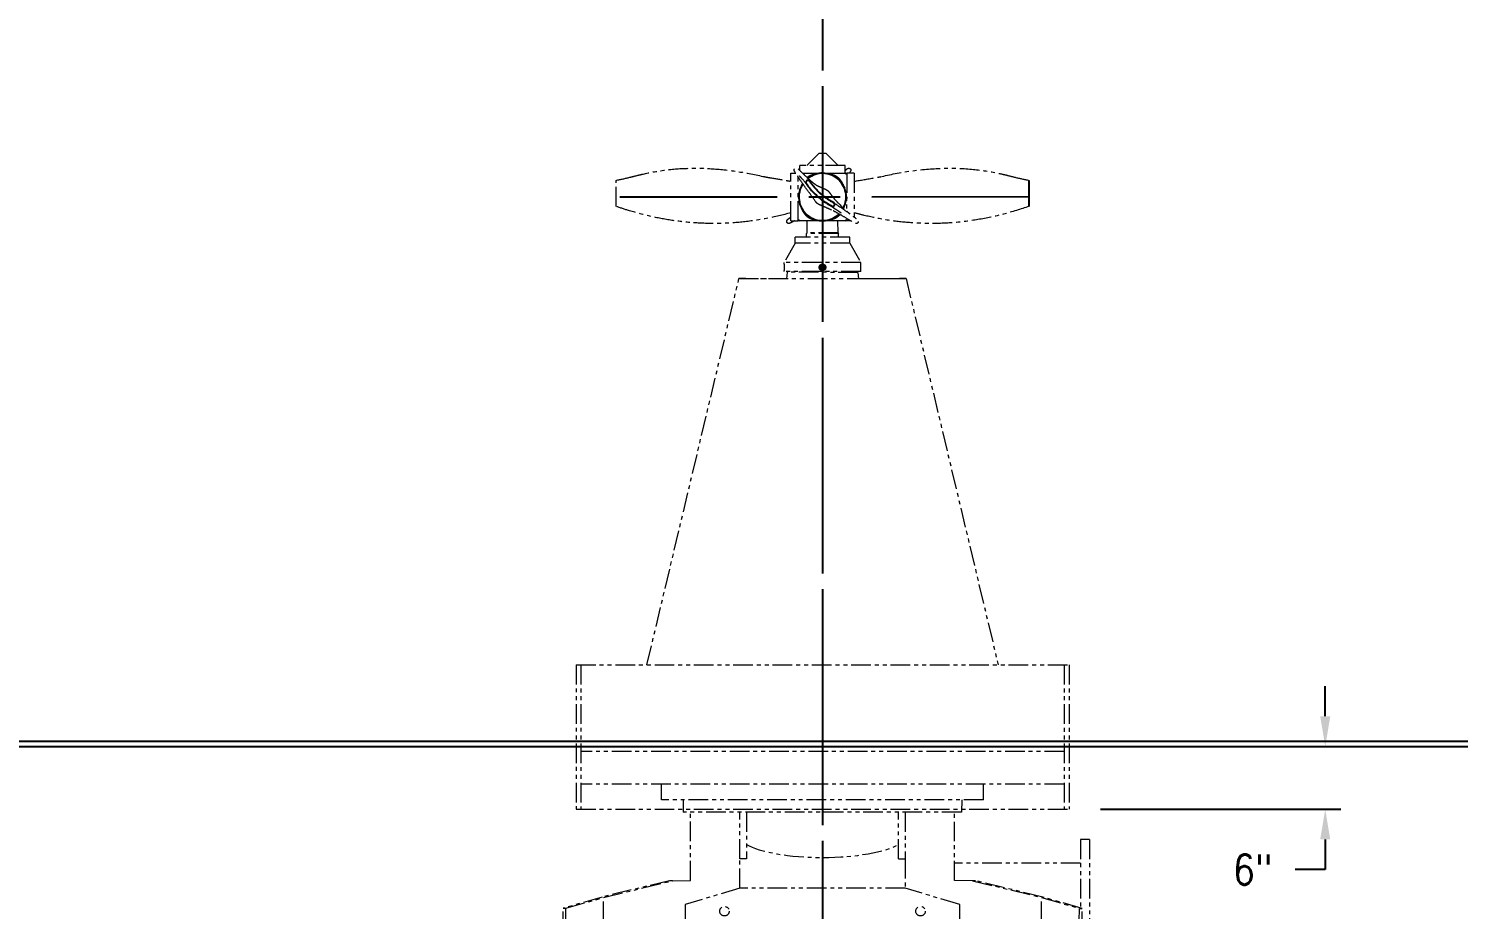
# Model space of a CAD drawing. Extents: x -36 to 1834, y 36 to 900.
# Drawn here: x 374.3 to 646.9, y 600.3 to 768.3 of the extents above; entities that cross this region are included whole.
import ezdxf

# ---------------------------------------------------------------- set-up
doc = ezdxf.new("R2010")
doc.units = 0
doc.header["$LTSCALE"] = 12
doc.header["$MEASUREMENT"] = 0
doc.header["$PDMODE"] = 33
doc.header["$PDSIZE"] = -0.5
doc.linetypes.add('CENTER', pattern=[2, 1.25, -0.25, 0.25, -0.25])
doc.linetypes.add('PHANTOM2', pattern=[1.25, 0.625, -0.125, 0.125, -0.125, 0.125, -0.125])
doc.layers.get('Defpoints').update_dxf_attribs({"linetype": 'CONTINUOUS'})
for name, color, linetype, lineweight in [('AM_11', 92, 'PHANTOM2', 25), ('AM_7', 142, 'CENTER', 25), ('Equipment-AM_0', 7, 'CONTINUOUS', 50), ('Equipment-AM_11', 92, 'PHANTOM2', 25)]:
    doc.layers.add(name, color=color, linetype=linetype, lineweight=lineweight)
for name, color, linetype in [('CENTER', 6, 'CENTER'), ('DIM', 1, 'CONTINUOUS'), ('SHELL', 40, 'CONTINUOUS')]:
    doc.layers.add(name, color=color, linetype=linetype)
doc.styles.add('ROMANS', font='ROMANS.shx', dxfattribs={"width": 0.85, "height": 5.76})
doc.styles.get("Standard").update_dxf_attribs({"font": 'sanss___.ttf'})
doc.dimstyles.get("Standard").update_dxf_attribs({"dimtxt": 0.18, "dimasz": 0.18, "dimexe": 0.18, "dimexo": 0.0625, "dimgap": 0.09, "dimtad": 0, "dimtih": 1, "dimtoh": 1, "dimdec": 4, "dimzin": 0, "dimdsep": 46, "dimtxsty": 'Standard', "dimcen": 0.09, "dimadec": 0, "dimazin": 0, "dimtfac": 1, "dimtdec": 4, "dimtofl": 0, "dimtmove": 0, "dimatfit": 3, "dimfxl": 1, "dimtolj": 1, "dimtzin": 0, "dimarcsym": 0})

# ---------------------------------------------------------------- blocks, each defined once
blk = doc.blocks.new('*D213')
at = {"layer": 'Defpoints', "color": 0, "transparency": 16777216}
for p in [(572.67, 631.37, 0.01), (572.67, 619.39, 0.01), (621.53, 619.39)]:
    blk.add_point(p, dxfattribs=at)
at = {"layer": 'DIM', "color": 0, "lineweight": -2, "transparency": 16777216}
for p, q in [((621.53, 637.13), (621.53, 642.89)), ((578.67, 631.37), (624.53, 631.37)), ((578.67, 619.39), (624.53, 619.39)), ((621.53, 613.63), (621.53, 607.87)), ((621.53, 607.87), (615.77, 607.87))]:
    blk.add_line(p, q, dxfattribs=at)
at = {"layer": 'DIM', "color": 0, "transparency": 16777216}
for points in [[(620.57, 637.13), (622.49, 637.13), (621.53, 631.37)], [(620.57, 613.63), (622.49, 613.63), (621.53, 619.39)]]:
    blk.add_solid(points, dxfattribs=at)
at = {"layer": 'DIM', "color": 0, "transparency": 16777216, "insert": (607.71, 607.87), "char_height": 5.76, "attachment_point": 5, "style": 'ROMANS'}
blk.add_mtext('\\A1;6"', dxfattribs=at)
blk = doc.blocks.new('ryfgyh')
at = {"layer": 'AM_11', "lineweight": 18, "ltscale": 0.25}
for p, q in [((449.62, 1811.4, -0.01), (464.33, 1856.05, -0.01)), ((464.18, 1855.6, -0.01), (477.27, 1851.29, -0.01)), ((464.33, 1856.05, -0.01), (477.41, 1851.74, -0.01)), ((424.47, 1852.81, -0.01), (462.21, 1849.63, -0.01)), ((472.03, 1853.01, -0.01), (457.62, 1809.25, -0.01)), ((480.78, 1852.7, -0.01), (480.51, 1851.88, -0.01)), ((480.78, 1852.7, -0.01), (489.34, 1849.88, -0.01)), ((474.99, 1852.04, -0.01), (460.58, 1808.28, -0.01)), ((462.71, 1807.09, -0.01), (477.41, 1851.74, -0.01)), ((480.51, 1851.88, -0.01), (486.7, 1849.84, -0.01)), ((410.75, 1849.32, -0.01), (412.19, 1850.04, -0.01)), ((412.4, 1850.68, -0.01), (411.05, 1846.56, -0.01)), ((413.11, 1850.44, -0.01), (412.4, 1850.68, -0.01)), ((413.38, 1851.25, -0.01), (413.15, 1850.58, -0.01)), ((413.15, 1850.58, -0.01), (416.57, 1849.45, -0.01)), ((413.38, 1851.25, -0.01), (417.33, 1849.95, -0.01)), ((482.65, 1851.17, -0.01), (478.9, 1839.77, -0.01)), ((410.75, 1849.32, -0.01), (410.53, 1848.64, -0.01)), ((410.53, 1848.64, -0.01), (411.26, 1847.2, -0.01)), ((412.23, 1847.78, -0.01), (412.64, 1849, -0.01)), ((417.25, 1849.23, -0.01), (417.46, 1849.16, -0.01)), ((419.04, 1848.95, -0.01), (417.42, 1844.01, -0.01)), ((417.57, 1849.5, -0.01), (417.46, 1849.16, -0.01)), ((419.58, 1848.77, -0.01), (417.96, 1843.83, -0.01)), ((419.58, 1848.77, -0.01), (419.04, 1848.95, -0.01)), ((421.66, 1849.21, -0.01), (419.37, 1842.25, -0.01)), ((419.58, 1848.77, -0.01), (421.66, 1849.21, -0.01)), ((422.48, 1848.93, -0.01), (420.19, 1841.98, -0.01)), ((422.47, 1848.64, -0.01), (420.35, 1842.23, -0.01)), ((421.81, 1849.16, -0.01), (421.66, 1849.21, -0.01)), ((422.48, 1848.93, -0.01), (422.4, 1848.96, -0.01)), ((422.47, 1848.64, -0.01), (423.07, 1848.51, -0.01)), ((486.78, 1849.96, -0.01), (484.59, 1846.74, -0.01)), ((484.59, 1846.62, -0.01), (486.7, 1849.72, -0.01)), ((486.7, 1849.72, -0.01), (486.78, 1849.96, -0.01)), ((487.85, 1849.33, -0.01), (486.7, 1849.72, -0.01)), ((499.53, 1845.76, -0.01), (486.78, 1849.96, -0.01)), ((416.94, 1847.58, -0.01), (416.53, 1846.36, -0.01)), ((418.28, 1848.02, -0.01), (417.2, 1848.37, -0.01)), ((418.28, 1848.02, -0.01), (417.36, 1845.21, -0.01)), ((418.37, 1848.03, -0.01), (417.43, 1845.15, -0.01)), ((418.28, 1848.02, -0.01), (418.37, 1848.03, -0.01)), ((418.7, 1847.92, -0.01), (418.37, 1848.03, -0.01)), ((422.44, 1848.57, -0.01), (422.37, 1848.6, -0.01)), ((411.51, 1846.41, -0.01), (411.05, 1846.56, -0.01)), ((411.49, 1845.53, -0.01), (411.64, 1845.96, -0.01)), ((416.01, 1844.78, -0.01), (412.07, 1846.08, -0.01)), ((481.01, 1840.88, -0.01), (484.59, 1846.62, -0.01)), ((484.59, 1846.74, -0.01), (481.1, 1841.15, -0.01)), ((486.73, 1845.91, -0.01), (484.59, 1846.62, -0.01)), ((415.79, 1844.11, -0.01), (411.49, 1845.53, -0.01)), ((415.79, 1844.11, -0.01), (416.01, 1844.78, -0.01)), ((417.36, 1845.21, -0.01), (416.27, 1845.57, -0.01)), ((417.36, 1845.21, -0.01), (417.43, 1845.15, -0.01)), ((417.76, 1845.04, -0.01), (417.43, 1845.15, -0.01)), ((474.01, 1844.28, -0.01), (472.58, 1844.75, -0.01)), ((417.96, 1843.83, -0.01), (417.42, 1844.01, -0.01)), ((417.96, 1843.83, -0.01), (419.37, 1842.25, -0.01)), ((474.01, 1844.28, -0.01), (464.4, 1815.11, -0.01)), ((419.52, 1842.2, -0.01), (419.37, 1842.25, -0.01)), ((420.19, 1841.98, -0.01), (420.11, 1842, -0.01)), ((420.37, 1842.29, -0.01), (420.3, 1842.32, -0.01)), ((420.35, 1842.23, -0.01), (420.92, 1841.97, -0.01)), ((474.47, 1841.93, -0.01), (466.18, 1816.72, -0.01)), ((473.35, 1842.3, -0.01), (474.47, 1841.93, -0.01)), ((480.47, 1839.25, -0.01), (474.27, 1841.29, -0.01)), ((481.01, 1840.88, -0.01), (480.47, 1839.25, -0.01)), ((481.1, 1841.15, -0.01), (481.01, 1840.88, -0.01)), ((482.8, 1839, -0.01), (479.67, 1834.54, -0.01)), ((484.29, 1838.51, -0.01), (482.8, 1839, -0.01)), ((451.74, 1817.82, -0.01), (419.48, 1837.68, -0.01)), ((472.79, 1836.81, -0.01), (477.02, 1835.41, -0.01)), ((476.82, 1834.81, -0.01), (472.59, 1836.21, -0.01)), ((476.82, 1834.81, -0.01), (477.02, 1835.41, -0.01)), ((477.02, 1835.41, -0.01), (479.67, 1834.54, -0.01)), ((479.67, 1834.54, -0.01), (474.74, 1819.58, -0.01)), ((409.28, 1828.7, -0.01), (406.92, 1829.48, -0.01)), ((472.09, 1820.45, -0.01), (467.86, 1821.85, -0.01)), ((468.06, 1822.45, -0.01), (472.29, 1821.05, -0.01)), ((472.29, 1821.05, -0.01), (472.09, 1820.45, -0.01)), ((474.74, 1819.58, -0.01), (472.09, 1820.45, -0.01)), ((474.74, 1819.58, -0.01), (474.61, 1814.13, -0.01)), ((472.59, 1815.32, -0.01), (466.39, 1817.36, -0.01)), ((465.05, 1817.09, -0.01), (466.18, 1816.72, -0.01)), ((464.4, 1815.11, -0.01), (462.98, 1815.58, -0.01)), ((472.06, 1813.69, -0.01), (472.59, 1815.32, -0.01)), ((471.97, 1813.42, -0.01), (471.45, 1806.85, -0.01)), ((471.53, 1806.94, -0.01), (472.06, 1813.69, -0.01)), ((472.06, 1813.69, -0.01), (471.97, 1813.42, -0.01)), ((474.61, 1814.13, -0.01), (476.1, 1813.64, -0.01)), ((449.77, 1811.84, -0.01), (462.86, 1807.53, -0.01)), ((449.62, 1811.4, -0.01), (462.71, 1807.09, -0.01)), ((471.45, 1806.85, -0.01), (471.3, 1802.96, -0.01)), ((471.38, 1803.2, -0.01), (471.53, 1806.94, -0.01)), ((473.67, 1806.24, -0.01), (471.53, 1806.94, -0.01)), ((471.3, 1802.96, -0.01), (471.38, 1803.2, -0.01)), ((484.05, 1798.76, -0.01), (471.3, 1802.96, -0.01)), ((472.54, 1802.82, -0.01), (471.38, 1803.2, -0.01))]:
    blk.add_line(p, q, dxfattribs=at)
at = {"layer": 'AM_11'}
blk.add_circle((420.96, 1845.58, -0.01), 0.197, dxfattribs=at)
at = {"layer": 'AM_11', "lineweight": 18, "ltscale": 0.25}
for centre in [(482.22, 1835.25, -0.01), (476.38, 1817.49, -0.01)]:
    blk.add_circle(centre, 0.453, dxfattribs=at)
at = {"layer": 'AM_11'}
for centre, radius, start, end in [((413.57, 1848.69, -0.01), 1.87, 99.1456, 103.4981), ((414.58, 1847.68, -0.01), 2.26, 43.7876, 199.7659), ((414.58, 1847.68, -0.01), 2.26, 217.7134, 26.0323), ((416, 1847.89, -0.01), 1.87, 40.0533, 44.4058), ((411.06, 1852.94, -0.01), 6.2, 286.0257, 298.6613), ((411.06, 1852.94, -0.01), 6.59, 291.826, 314.5257), ((411.06, 1852.94, -0.01), 6.2, 298.6613, 301.8901), ((411.06, 1852.94, -0.01), 6.2, 301.8901, 314.5257), ((415.55, 1848.38, -0.01), 0.197, 314.5257, 134.5257), ((412.83, 1846.79, -0.01), 0.197, 106.0257, 207.6517), ((412.83, 1846.79, -0.01), 0.197, 207.6517, 286.0257), ((411.06, 1852.94, -0.01), 6.59, 286.0257, 291.826), ((415.6, 1846.67, -0.01), 1.87, 279.1456, 283.4981)]:
    blk.add_arc(centre, radius, start, end, dxfattribs=at)
at = {"layer": 'AM_11', "lineweight": 18, "ltscale": 0.25}
blk.add_ellipse((472.48, 1828.62, -0.01), major_axis=(2.46, 7.48), ratio=0.260474, start_param=3.544308, end_param=5.880469, dxfattribs=at)
for points in [[(418.54, 1865.71, -0.01), (418.77, 1866.09, -0.01), (419, 1866.48, -0.01), (419.23, 1866.87, -0.01)], [(412.86, 1850.53, -0.01), (412.83, 1850.59, -0.01), (412.8, 1850.66, -0.01), (412.77, 1850.72, -0.01)], [(414.35, 1848.43, -0.01), (414.42, 1848.45, -0.01), (414.5, 1848.48, -0.01), (414.58, 1848.51, -0.01)], [(412.52, 1846.88, -0.01), (412.59, 1846.91, -0.01), (412.67, 1846.94, -0.01), (412.76, 1846.97, -0.01)], [(414.82, 1846.93, -0.01), (414.43, 1846.8, -0.01), (414.05, 1846.69, -0.01), (413.7, 1846.58, -0.01)], [(406.92, 1829.48, -0.01), (406.97, 1829.93, -0.01), (407.02, 1830.38, -0.01), (407.05, 1830.82, -0.01)]]:
    blk.add_open_spline(points, degree=3, dxfattribs=at)
for points, knots in [([(414.49, 1853.66, -0.01), (414.58, 1854.65, -0.01), (414.71, 1855.65, -0.01), (415.08, 1857.62, -0.01), (415.32, 1858.59, -0.01), (415.88, 1860.44, -0.01), (416.2, 1861.32, -0.01), (416.9, 1862.89, -0.01), (417.26, 1863.59, -0.01), (417.79, 1864.51, -0.01), (417.94, 1864.76, -0.01), (418.24, 1865.24, -0.01), (418.4, 1865.49, -0.01), (418.54, 1865.71, -0.01)], [0, 0, 0, 0, 7.653732, 7.653732, 15.300348, 15.300348, 22.393792, 22.393792, 28.40915, 28.40915, 30.624819, 30.624819, 32.850872, 32.850872, 32.850872, 32.850872]), ([(421.59, 1866.1, -0.01), (421.6, 1865.27, -0.01), (421.59, 1864.42, -0.01), (421.48, 1862.75, -0.01), (421.39, 1861.92, -0.01), (421.15, 1860.32, -0.01), (421, 1859.55, -0.01), (420.64, 1858.07, -0.01), (420.44, 1857.36, -0.01), (419.98, 1855.98, -0.01), (419.72, 1855.31, -0.01), (419.17, 1854, -0.01), (418.86, 1853.36, -0.01), (418.21, 1852.11, -0.01), (417.86, 1851.49, -0.01), (417.31, 1850.62, -0.01), (417.13, 1850.34, -0.01), (416.95, 1850.07, -0.01)], [0, 0, 0, 0, 6.979555, 6.979555, 13.589523, 13.589523, 19.605925, 19.605925, 25.238521, 25.238521, 30.698867, 30.698867, 36.177533, 36.177533, 41.846552, 41.846552, 44.568185, 44.568185, 44.568185, 44.568185]), ([(414.1, 1851.01, -0.01), (414.2, 1851.65, -0.01), (414.3, 1852.29, -0.01), (414.41, 1853.06, -0.01), (414.43, 1853.19, -0.01), (414.46, 1853.41, -0.01), (414.47, 1853.51, -0.01), (414.49, 1853.62, -0.01), (414.49, 1853.64, -0.01), (414.49, 1853.66, -0.01), (414.49, 1853.67, -0.01), (414.49, 1853.68, -0.01), (414.5, 1853.69, -0.01), (414.5, 1853.69, -0.01), (414.5, 1853.69, -0.01), (414.5, 1853.69, -0.01)], [0, 0, 0, 0, 5.000867, 5.000867, 6.021701, 6.021701, 6.787566, 6.787566, 6.931145, 6.931145, 6.993671, 6.993671, 7.02494, 7.02494, 7.030177, 7.030177, 7.030177, 7.030177]), ([(424.47, 1852.81, -0.01), (424.46, 1852.79, -0.01), (424.41, 1852.64, -0.01), (424.32, 1852.35, -0.01), (424.22, 1852.02, -0.01), (424.06, 1851.54, -0.01), (423.86, 1850.92, -0.01), (423.66, 1850.33, -0.01), (423.43, 1849.62, -0.01), (423.17, 1848.83, -0.01), (422.92, 1848.05, -0.01), (422.63, 1847.18, -0.01), (422.34, 1846.3, -0.01), (422.05, 1845.42, -0.01), (421.76, 1844.51, -0.01), (421.47, 1843.64, -0.01), (421.18, 1842.77, -0.01), (420.9, 1841.94, -0.01), (420.66, 1841.18, -0.01), (420.41, 1840.43, -0.01), (420.19, 1839.77, -0.01), (420.01, 1839.23, -0.01), (419.83, 1838.69, -0.01), (419.69, 1838.28, -0.01), (419.6, 1838.01, -0.01), (419.52, 1837.79, -0.01), (419.48, 1837.68, -0.01), (419.48, 1837.68, -0.01)], [3.162767, 3.162767, 3.162767, 3.162767, 3.494281, 3.494281, 3.494281, 3.864937, 3.864937, 3.864937, 4.218341, 4.218341, 4.218341, 4.571649, 4.571649, 4.571649, 4.924836, 4.924836, 4.924836, 5.277871, 5.277871, 5.277871, 5.630759, 5.630759, 5.630759, 5.983556, 5.983556, 5.983556, 6.283185, 6.283185, 6.283185, 6.283185]), ([(423.03, 1848.52, -0.01), (423.15, 1848.88, -0.01), (423.26, 1849.22, -0.01), (423.37, 1849.55, -0.01), (423.62, 1850.28, -0.01), (423.83, 1850.92, -0.01), (424, 1851.44, -0.01), (424.17, 1851.95, -0.01), (424.3, 1852.33, -0.01), (424.38, 1852.56, -0.01), (424.43, 1852.73, -0.01), (424.46, 1852.81, -0.01), (424.47, 1852.81, -0.01), (424.47, 1852.81, -0.01), (424.47, 1852.81, -0.01), (424.47, 1852.81, -0.01)], [2.0172, 2.0172, 2.0172, 2.0172, 2.175146, 2.175146, 2.175146, 2.528546, 2.528546, 2.528546, 2.881984, 2.881984, 2.881984, 3.141593, 3.141593, 3.141593, 3.162767, 3.162767, 3.162767, 3.162767]), ([(412.64, 1849, -0.01), (412.66, 1849.06, -0.01), (412.68, 1849.13, -0.01), (412.73, 1849.27, -0.01), (412.75, 1849.34, -0.01), (412.79, 1849.47, -0.01), (412.81, 1849.54, -0.01), (412.86, 1849.68, -0.01), (412.88, 1849.74, -0.01), (412.92, 1849.87, -0.01), (412.95, 1849.94, -0.01), (412.99, 1850.07, -0.01), (413.01, 1850.12, -0.01), (413.03, 1850.2, -0.01), (413.04, 1850.24, -0.01), (413.06, 1850.3, -0.01), (413.07, 1850.32, -0.01), (413.09, 1850.37, -0.01), (413.1, 1850.4, -0.01), (413.11, 1850.44, -0.01), (413.12, 1850.46, -0.01), (413.13, 1850.5, -0.01), (413.13, 1850.51, -0.01), (413.13, 1850.51, -0.01)], [-7.209113, -7.209113, -7.209113, -7.209113, -6.686993, -6.686993, -6.164873, -6.164873, -5.595417, -5.595417, -5.02596, -5.02596, -4.311666, -4.311666, -3.597372, -3.597372, -3.090035, -3.090035, -2.582697, -2.582697, -1.937023, -1.937023, -1.291349, -1.291349, 0, 0, 0, 0]), ([(412.77, 1850.72, -0.01), (412.77, 1850.73, -0.01), (412.76, 1850.74, -0.01), (412.76, 1850.76, -0.01), (412.75, 1850.77, -0.01), (412.75, 1850.8, -0.01), (412.75, 1850.8, -0.01), (412.75, 1850.82, -0.01), (412.75, 1850.82, -0.01), (412.75, 1850.83, -0.01), (412.75, 1850.84, -0.01), (412.75, 1850.84, -0.01), (412.75, 1850.85, -0.01), (412.75, 1850.85, -0.01), (412.75, 1850.85, -0.01), (412.75, 1850.86, -0.01), (412.75, 1850.86, -0.01), (412.75, 1850.86, -0.01), (412.75, 1850.87, -0.01), (412.75, 1850.87, -0.01), (412.75, 1850.88, -0.01), (412.75, 1850.89, -0.01), (412.75, 1850.9, -0.01), (412.76, 1850.93, -0.01), (412.77, 1850.95, -0.01), (412.79, 1850.98, -0.01), (412.8, 1851, -0.01), (412.83, 1851.03, -0.01), (412.85, 1851.04, -0.01), (412.89, 1851.06, -0.01), (412.9, 1851.06, -0.01), (412.91, 1851.06, -0.01), (412.91, 1851.06, -0.01), (412.91, 1851.06, -0.01), (412.92, 1851.06, -0.01), (412.92, 1851.07, -0.01), (412.92, 1851.07, -0.01), (412.93, 1851.07, -0.01), (412.93, 1851.07, -0.01), (412.94, 1851.07, -0.01), (412.94, 1851.07, -0.01), (412.95, 1851.06, -0.01), (412.96, 1851.06, -0.01), (412.98, 1851.06, -0.01), (412.98, 1851.06, -0.01), (413, 1851.05, -0.01), (413.01, 1851.04, -0.01), (413.03, 1851.03, -0.01), (413.04, 1851.02, -0.01), (413.09, 1850.97, -0.01), (413.13, 1850.93, -0.01), (413.2, 1850.85, -0.01), (413.22, 1850.83, -0.01), (413.23, 1850.81, -0.01)], [0, 0, 0, 0, 0.737578, 0.737578, 1.29119, 1.29119, 1.485795, 1.485795, 1.579648, 1.579648, 1.616724, 1.616724, 1.635225, 1.635225, 1.653768, 1.653768, 1.672344, 1.672344, 1.690911, 1.690911, 1.728403, 1.728403, 1.803313, 1.803313, 2.103496, 2.103496, 2.41165, 2.41165, 2.804965, 2.804965, 2.891471, 2.891471, 2.90998, 2.90998, 2.928549, 2.928549, 2.947177, 2.947177, 2.965788, 2.965788, 3.003386, 3.003386, 3.078225, 3.078225, 3.377259, 3.377259, 3.750925, 3.750925, 4.871392, 4.871392, 8.233437, 8.233437, 9.167797, 9.167797, 9.167797, 9.167797]), ([(415.43, 1848.53, -0.01), (415.81, 1848.82, -0.01), (416.16, 1849.09, -0.01), (416.75, 1849.53, -0.01), (417, 1849.71, -0.01), (417.37, 1849.97, -0.01), (417.5, 1850.07, -0.01), (417.64, 1850.15, -0.01), (417.67, 1850.17, -0.01), (417.72, 1850.19, -0.01), (417.74, 1850.2, -0.01), (417.76, 1850.2, -0.01), (417.78, 1850.21, -0.01), (417.82, 1850.21, -0.01), (417.85, 1850.2, -0.01), (417.89, 1850.18, -0.01), (417.91, 1850.18, -0.01), (417.94, 1850.15, -0.01), (417.97, 1850.12, -0.01), (418, 1850.06, -0.01), (418, 1850.03, -0.01), (418, 1849.98, -0.01), (418, 1849.96, -0.01), (417.99, 1849.93, -0.01), (417.98, 1849.92, -0.01), (417.97, 1849.89, -0.01), (417.96, 1849.88, -0.01), (417.93, 1849.84, -0.01), (417.91, 1849.81, -0.01), (417.8, 1849.71, -0.01), (417.69, 1849.61, -0.01), (417.54, 1849.48, -0.01)], [0, 0, 0, 0, 6.995978, 6.995978, 13.62516, 13.62516, 19.677384, 19.677384, 22.584203, 22.584203, 23.212089, 23.212089, 23.684226, 23.684226, 24.084161, 24.084161, 24.272384, 24.272384, 24.626608, 24.626608, 24.980767, 24.980767, 25.333398, 25.333398, 25.749267, 25.749267, 26.59786, 26.59786, 29.139566, 29.139566, 34.936509, 34.936509, 34.936509, 34.936509]), ([(414.43, 1849.94, -0.01), (414.36, 1849.94, -0.01), (414.29, 1849.94, -0.01), (414.16, 1849.94, -0.01), (414.09, 1849.93, -0.01), (413.95, 1849.91, -0.01), (413.88, 1849.9, -0.01), (413.73, 1849.86, -0.01), (413.63, 1849.83, -0.01), (413.44, 1849.75, -0.01), (413.36, 1849.71, -0.01), (413.22, 1849.61, -0.01), (413.16, 1849.56, -0.01), (413.04, 1849.46, -0.01), (412.98, 1849.4, -0.01), (412.9, 1849.28, -0.01), (412.86, 1849.22, -0.01), (412.8, 1849.12, -0.01), (412.78, 1849.07, -0.01), (412.77, 1849.03, -0.01)], [2.052584, 2.052584, 2.052584, 2.052584, 2.543291, 2.543291, 3.04271, 3.04271, 3.54213, 3.54213, 4.243281, 4.243281, 4.944433, 4.944433, 5.501463, 5.501463, 6.058494, 6.058494, 6.568214, 6.568214, 6.897985, 6.897985, 6.897985, 6.897985]), ([(414.58, 1848.51, -0.01), (414.61, 1848.51, -0.01), (414.63, 1848.52, -0.01), (414.72, 1848.55, -0.01), (414.79, 1848.58, -0.01), (415.07, 1848.68, -0.01), (415.28, 1848.77, -0.01), (415.95, 1849.09, -0.01), (416.42, 1849.35, -0.01), (416.87, 1849.63, -0.01), (416.95, 1849.68, -0.01), (417.03, 1849.73, -0.01)], [0, 0, 0, 0, 0.449507, 0.449507, 1.797254, 1.797254, 5.841303, 5.841303, 14.80828, 14.80828, 17.264303, 17.264303, 17.264303, 17.264303]), ([(416.61, 1848.9, -0.01), (416.61, 1848.9, -0.01), (416.6, 1848.89, -0.01), (416.54, 1848.85, -0.01), (416.48, 1848.8, -0.01), (416.29, 1848.66, -0.01), (416.15, 1848.55, -0.01), (415.8, 1848.28, -0.01), (415.57, 1848.1, -0.01), (415.29, 1847.88, -0.01), (415.25, 1847.85, -0.01), (415.21, 1847.81, -0.01)], [14.726358, 14.726358, 14.726358, 14.726358, 15.953512, 15.953512, 18.610397, 18.610397, 22.145019, 22.145019, 26.877729, 26.877729, 27.74245, 27.74245, 27.74245, 27.74245]), ([(417.54, 1849.48, -0.01), (417.41, 1849.36, -0.01), (417.2, 1849.19, -0.01), (416.76, 1848.8, -0.01), (416.56, 1848.62, -0.01), (416.25, 1848.33, -0.01), (416.14, 1848.22, -0.01), (416.04, 1848.11, -0.01)], [0, 0, 0, 0, 4.730935, 4.730935, 8.359402, 8.359402, 10.638255, 10.638255, 10.638255, 10.638255]), ([(416.24, 1849.26, -0.01), (416.23, 1849.27, -0.01), (416.22, 1849.28, -0.01), (416.16, 1849.33, -0.01), (416.11, 1849.37, -0.01), (416.05, 1849.4, -0.01)], [-2.6470738, -2.6470738, -2.6470738, -2.6470738, -2.5432912, -2.5432912, -2.0525844, -2.0525844, -2.0525844, -2.0525844]), ([(416.85, 1847.69, -0.01), (416.86, 1847.73, -0.01), (416.87, 1847.78, -0.01), (416.89, 1847.9, -0.01), (416.89, 1847.97, -0.01), (416.89, 1848.11, -0.01), (416.88, 1848.19, -0.01), (416.85, 1848.35, -0.01), (416.83, 1848.42, -0.01), (416.78, 1848.57, -0.01), (416.74, 1848.66, -0.01), (416.69, 1848.74, -0.01)], [-6.897985, -6.897985, -6.897985, -6.897985, -6.568214, -6.568214, -6.058494, -6.058494, -5.501463, -5.501463, -4.944433, -4.944433, -4.290403, -4.290403, -4.290403, -4.290403]), ([(417.43, 1849.09, -0.01), (417.43, 1849.09, -0.01), (417.43, 1849.08, -0.01), (417.42, 1849.04, -0.01), (417.41, 1849.02, -0.01), (417.4, 1848.98, -0.01), (417.39, 1848.96, -0.01), (417.37, 1848.91, -0.01), (417.36, 1848.88, -0.01), (417.34, 1848.82, -0.01), (417.33, 1848.79, -0.01), (417.31, 1848.71, -0.01), (417.29, 1848.65, -0.01), (417.25, 1848.52, -0.01), (417.22, 1848.45, -0.01), (417.18, 1848.33, -0.01), (417.16, 1848.26, -0.01), (417.12, 1848.13, -0.01), (417.09, 1848.06, -0.01), (417.05, 1847.93, -0.01), (417.03, 1847.86, -0.01), (416.98, 1847.72, -0.01), (416.96, 1847.65, -0.01), (416.94, 1847.58, -0.01)], [0, 0, 0, 0, 1.291349, 1.291349, 1.937023, 1.937023, 2.582697, 2.582697, 3.090035, 3.090035, 3.597372, 3.597372, 4.311666, 4.311666, 5.02596, 5.02596, 5.595417, 5.595417, 6.164873, 6.164873, 6.686993, 6.686993, 7.209113, 7.209113, 7.209113, 7.209113]), ([(422.4, 1848.96, -0.01), (422.4, 1848.96, -0.01), (422.4, 1848.96, -0.01), (422.37, 1848.97, -0.01), (422.34, 1848.97, -0.01), (422.29, 1848.99, -0.01), (422.25, 1849, -0.01), (422.18, 1849.02, -0.01), (422.14, 1849.03, -0.01), (422.06, 1849.06, -0.01), (422.02, 1849.07, -0.01), (421.95, 1849.1, -0.01), (421.92, 1849.11, -0.01), (421.87, 1849.13, -0.01), (421.84, 1849.14, -0.01), (421.81, 1849.15, -0.01), (421.81, 1849.16, -0.01), (421.81, 1849.16, -0.01)], [1.206037, 1.206037, 1.206037, 1.206037, 1.507546, 1.507546, 1.809055, 1.809055, 2.110565, 2.110565, 2.412074, 2.412074, 2.713584, 2.713584, 3.015093, 3.015093, 3.316602, 3.316602, 3.618111, 3.618111, 3.618111, 3.618111]), ([(411.84, 1846.59, -0.01), (411.84, 1846.6, -0.01), (411.85, 1846.6, -0.01), (411.86, 1846.65, -0.01), (411.88, 1846.71, -0.01), (411.92, 1846.84, -0.01), (411.95, 1846.91, -0.01), (411.99, 1847.03, -0.01), (412.01, 1847.1, -0.01), (412.05, 1847.23, -0.01), (412.08, 1847.3, -0.01), (412.12, 1847.43, -0.01), (412.14, 1847.5, -0.01), (412.19, 1847.64, -0.01), (412.21, 1847.71, -0.01), (412.23, 1847.78, -0.01)], [17.950022, 17.950022, 17.950022, 17.950022, 18.015599, 18.015599, 18.729893, 18.729893, 19.444187, 19.444187, 20.013643, 20.013643, 20.5831, 20.5831, 21.105219, 21.105219, 21.627339, 21.627339, 21.627339, 21.627339]), ([(412.05, 1846.69, -0.01), (412.17, 1846.75, -0.01), (412.46, 1846.91, -0.01), (412.88, 1847.17, -0.01), (413.03, 1847.26, -0.01), (413.28, 1847.44, -0.01), (413.37, 1847.52, -0.01), (413.42, 1847.57, -0.01), (413.43, 1847.58, -0.01), (413.43, 1847.58, -0.01)], [0, 0, 0, 0, 10.042656, 10.042656, 16.647032, 16.647032, 25.331588, 25.331588, 26.745122, 26.745122, 26.745122, 26.745122]), ([(412.32, 1847.67, -0.01), (412.31, 1847.63, -0.01), (412.3, 1847.58, -0.01), (412.28, 1847.46, -0.01), (412.28, 1847.39, -0.01), (412.28, 1847.25, -0.01), (412.29, 1847.17, -0.01), (412.31, 1847.01, -0.01), (412.34, 1846.94, -0.01), (412.36, 1846.87, -0.01), (412.36, 1846.86, -0.01), (412.36, 1846.86, -0.01)], [7.257883, 7.257883, 7.257883, 7.257883, 7.587654, 7.587654, 8.097374, 8.097374, 8.654405, 8.654405, 9.211436, 9.211436, 9.221335, 9.221335, 9.221335, 9.221335]), ([(413.43, 1847.58, -0.01), (413.54, 1847.7, -0.01), (413.65, 1847.82, -0.01), (413.74, 1847.92, -0.01), (413.87, 1848.07, -0.01), (413.97, 1848.18, -0.01), (414, 1848.21, -0.01)], [0.5349784, 0.5349784, 0.5349784, 0.5349784, 0.7267187, 0.7267187, 0.7267187, 1, 1, 1, 1]), ([(414, 1848.21, -0.01), (414.06, 1848.27, -0.01), (414.12, 1848.32, -0.01), (414.19, 1848.36, -0.01), (414.24, 1848.39, -0.01), (414.29, 1848.41, -0.01), (414.35, 1848.43, -0.01)], [0, 0, 0, 0, 0.5061072, 0.5061072, 0.5061072, 0.8602727, 0.8602727, 0.8602727, 0.8602727]), ([(416.04, 1848.11, -0.01), (415.99, 1848.06, -0.01), (415.94, 1848, -0.01), (415.89, 1847.94, -0.01), (415.81, 1847.86, -0.01), (415.73, 1847.76, -0.01), (415.65, 1847.68, -0.01), (415.53, 1847.55, -0.01), (415.42, 1847.43, -0.01), (415.33, 1847.33, -0.01), (415.25, 1847.24, -0.01), (415.19, 1847.17, -0.01), (415.17, 1847.15, -0.01)], [0.3542157, 0.3542157, 0.3542157, 0.3542157, 0.446679, 0.446679, 0.446679, 0.5884091, 0.5884091, 0.5884091, 0.7967182, 0.7967182, 0.7967182, 1, 1, 1, 1]), ([(413.7, 1846.58, -0.01), (413.28, 1846.44, -0.01), (412.89, 1846.32, -0.01), (412.26, 1846.13, -0.01), (412, 1846.06, -0.01), (411.61, 1845.96, -0.01), (411.49, 1845.92, -0.01), (411.37, 1845.91, -0.01), (411.35, 1845.91, -0.01), (411.32, 1845.91, -0.01), (411.31, 1845.91, -0.01), (411.27, 1845.92, -0.01), (411.27, 1845.92, -0.01), (411.26, 1845.93, -0.01), (411.26, 1845.93, -0.01), (411.25, 1845.93, -0.01), (411.25, 1845.93, -0.01), (411.24, 1845.94, -0.01), (411.24, 1845.94, -0.01), (411.24, 1845.94, -0.01), (411.24, 1845.94, -0.01), (411.23, 1845.95, -0.01), (411.23, 1845.95, -0.01), (411.22, 1845.95, -0.01), (411.22, 1845.96, -0.01), (411.21, 1845.98, -0.01), (411.2, 1845.99, -0.01), (411.19, 1846.02, -0.01), (411.18, 1846.04, -0.01), (411.18, 1846.08, -0.01), (411.18, 1846.09, -0.01), (411.18, 1846.12, -0.01), (411.18, 1846.14, -0.01), (411.19, 1846.16, -0.01), (411.19, 1846.17, -0.01), (411.2, 1846.18, -0.01), (411.2, 1846.19, -0.01), (411.2, 1846.19, -0.01), (411.21, 1846.2, -0.01), (411.21, 1846.2, -0.01), (411.21, 1846.21, -0.01), (411.22, 1846.21, -0.01), (411.22, 1846.21, -0.01), (411.22, 1846.22, -0.01), (411.22, 1846.22, -0.01), (411.23, 1846.23, -0.01), (411.23, 1846.23, -0.01), (411.23, 1846.24, -0.01), (411.24, 1846.24, -0.01), (411.25, 1846.26, -0.01), (411.26, 1846.27, -0.01), (411.28, 1846.28, -0.01), (411.29, 1846.29, -0.01), (411.3, 1846.3, -0.01), (411.31, 1846.31, -0.01), (411.32, 1846.31, -0.01)], [0, 0, 0, 0, 6.62983, 6.62983, 12.890647, 12.890647, 18.667669, 18.667669, 20.086662, 20.086662, 20.807368, 20.807368, 20.892723, 20.892723, 20.934309, 20.934309, 20.95508, 20.95508, 20.975949, 20.975949, 20.996899, 20.996899, 21.017788, 21.017788, 21.059879, 21.059879, 21.230528, 21.230528, 21.563369, 21.563369, 21.831802, 21.831802, 22.027969, 22.027969, 22.143449, 22.143449, 22.184916, 22.184916, 22.226672, 22.226672, 22.247483, 22.247483, 22.268352, 22.268352, 22.289205, 22.289205, 22.331328, 22.331328, 22.415249, 22.415249, 22.750702, 22.750702, 23.165218, 23.165218, 23.92621, 23.92621, 23.92621, 23.92621]), ([(411.32, 1846.31, -0.01), (411.46, 1846.39, -0.01), (411.61, 1846.47, -0.01), (411.81, 1846.57, -0.01), (411.84, 1846.59, -0.01), (411.9, 1846.62, -0.01), (411.9, 1846.62, -0.01), (411.91, 1846.63, -0.01), (411.92, 1846.63, -0.01), (411.93, 1846.63, -0.01), (411.93, 1846.63, -0.01), (411.93, 1846.64, -0.01), (411.94, 1846.64, -0.01), (411.94, 1846.64, -0.01), (411.94, 1846.64, -0.01), (411.95, 1846.64, -0.01), (411.95, 1846.65, -0.01), (411.96, 1846.65, -0.01), (411.96, 1846.65, -0.01), (411.98, 1846.66, -0.01), (411.98, 1846.66, -0.01), (411.99, 1846.67, -0.01), (412, 1846.67, -0.01), (412.01, 1846.68, -0.01), (412.02, 1846.68, -0.01), (412.03, 1846.69, -0.01), (412.04, 1846.69, -0.01), (412.05, 1846.69, -0.01)], [0, 0, 0, 0, 2.754026, 2.754026, 3.365867, 3.365867, 3.440775, 3.440775, 3.475243, 3.475243, 3.509883, 3.509883, 3.527141, 3.527141, 3.544423, 3.544423, 3.579562, 3.579562, 3.614272, 3.614272, 3.755656, 3.755656, 3.893403, 3.893403, 4.306667, 4.306667, 4.926361, 4.926361, 4.926361, 4.926361]), ([(413.22, 1846.71, -0.01), (412.93, 1846.61, -0.01), (412.65, 1846.5, -0.01), (412.26, 1846.35, -0.01), (412.13, 1846.29, -0.01), (412.01, 1846.24, -0.01), (411.99, 1846.23, -0.01), (411.99, 1846.23, -0.01)], [0, 0, 0, 0, 5.002777, 5.002777, 8.171649, 8.171649, 9.875996, 9.875996, 9.875996, 9.875996]), ([(412.73, 1846.28, -0.01), (412.75, 1846.25, -0.01), (412.78, 1846.23, -0.01), (412.85, 1846.16, -0.01), (412.91, 1846.11, -0.01), (413.01, 1846.03, -0.01), (413.06, 1845.99, -0.01), (413.12, 1845.96, -0.01)], [10.896354, 10.896354, 10.896354, 10.896354, 11.113158, 11.113158, 11.612577, 11.612577, 12.103284, 12.103284, 12.103284, 12.103284]), ([(414.74, 1845.42, -0.01), (414.81, 1845.42, -0.01), (414.87, 1845.42, -0.01), (415, 1845.42, -0.01), (415.08, 1845.43, -0.01), (415.22, 1845.45, -0.01), (415.29, 1845.46, -0.01), (415.44, 1845.5, -0.01), (415.54, 1845.53, -0.01), (415.72, 1845.61, -0.01), (415.81, 1845.65, -0.01), (415.95, 1845.75, -0.01), (416.01, 1845.79, -0.01), (416.13, 1845.9, -0.01), (416.18, 1845.96, -0.01), (416.27, 1846.07, -0.01), (416.31, 1846.14, -0.01), (416.36, 1846.24, -0.01), (416.38, 1846.29, -0.01), (416.4, 1846.33, -0.01)], [16.208453, 16.208453, 16.208453, 16.208453, 16.69916, 16.69916, 17.198579, 17.198579, 17.697998, 17.697998, 18.399149, 18.399149, 19.100301, 19.100301, 19.657332, 19.657332, 20.214362, 20.214362, 20.724082, 20.724082, 21.053853, 21.053853, 21.053853, 21.053853]), ([(415.17, 1847.15, -0.01), (415.11, 1847.09, -0.01), (415.05, 1847.04, -0.01), (414.98, 1847, -0.01), (414.93, 1846.97, -0.01), (414.88, 1846.95, -0.01), (414.82, 1846.93, -0.01)], [0, 0, 0, 0, 0.5061072, 0.5061072, 0.5061072, 0.8672445, 0.8672445, 0.8672445, 0.8672445]), ([(416.53, 1846.36, -0.01), (416.51, 1846.3, -0.01), (416.49, 1846.23, -0.01), (416.44, 1846.09, -0.01), (416.42, 1846.02, -0.01), (416.38, 1845.89, -0.01), (416.35, 1845.82, -0.01), (416.31, 1845.68, -0.01), (416.29, 1845.62, -0.01), (416.25, 1845.49, -0.01), (416.22, 1845.42, -0.01), (416.18, 1845.29, -0.01), (416.16, 1845.23, -0.01), (416.14, 1845.16, -0.01), (416.13, 1845.12, -0.01), (416.11, 1845.06, -0.01), (416.1, 1845.04, -0.01), (416.08, 1844.99, -0.01), (416.07, 1844.96, -0.01), (416.06, 1844.92, -0.01), (416.05, 1844.9, -0.01), (416.04, 1844.86, -0.01), (416.04, 1844.85, -0.01), (416.04, 1844.85, -0.01)], [7.209113, 7.209113, 7.209113, 7.209113, 7.731233, 7.731233, 8.253353, 8.253353, 8.822809, 8.822809, 9.392266, 9.392266, 10.10656, 10.10656, 10.820854, 10.820854, 11.328191, 11.328191, 11.835529, 11.835529, 12.481203, 12.481203, 13.126878, 13.126878, 14.418226, 14.418226, 14.418226, 14.418226]), ([(420.66, 1845.68, -0.01), (420.67, 1845.72, -0.01), (420.69, 1845.75, -0.01), (420.75, 1845.82, -0.01), (420.78, 1845.84, -0.01), (420.85, 1845.88, -0.01), (420.9, 1845.89, -0.01), (420.98, 1845.9, -0.01), (421.02, 1845.89, -0.01), (421.06, 1845.88, -0.01), (421.1, 1845.87, -0.01), (421.13, 1845.85, -0.01), (421.2, 1845.79, -0.01), (421.22, 1845.76, -0.01), (421.26, 1845.69, -0.01), (421.27, 1845.65, -0.01), (421.28, 1845.56, -0.01), (421.27, 1845.52, -0.01), (421.26, 1845.48, -0.01)], [3.618111, 3.618111, 3.618111, 3.618111, 3.91962, 3.91962, 4.221129, 4.221129, 4.522639, 4.522639, 4.824148, 4.824148, 4.824148, 5.125658, 5.125658, 5.427168, 5.427168, 5.728677, 5.728677, 6.030186, 6.030186, 6.030186, 6.030186]), ([(410.94, 1842.89, -0.01), (410.94, 1842.89, -0.01), (410.94, 1842.89, -0.01), (410.94, 1842.89, -0.01), (410.94, 1842.89, -0.01), (410.94, 1842.89, -0.01), (410.94, 1842.89, -0.01), (410.94, 1842.89, -0.01), (410.94, 1842.9, -0.01), (410.95, 1842.9, -0.01), (410.95, 1842.91, -0.01), (410.96, 1842.93, -0.01), (410.97, 1842.94, -0.01), (411, 1843.01, -0.01), (411.03, 1843.06, -0.01), (411.14, 1843.25, -0.01), (411.22, 1843.4, -0.01), (411.53, 1843.99, -0.01), (411.77, 1844.44, -0.01), (412.08, 1845.03, -0.01), (412.15, 1845.16, -0.01), (412.22, 1845.29, -0.01)], [0.111584, 0.111584, 0.111584, 0.111584, 0.113506, 0.113506, 0.117855, 0.117855, 0.135517, 0.135517, 0.152664, 0.152664, 0.204132, 0.204132, 0.349883, 0.349883, 0.786887, 0.786887, 2.097613, 2.097613, 6.029206, 6.029206, 7.178564, 7.178564, 7.178564, 7.178564]), ([(421.26, 1845.48, -0.01), (421.25, 1845.44, -0.01), (421.23, 1845.41, -0.01), (421.17, 1845.34, -0.01), (421.14, 1845.32, -0.01), (421.07, 1845.28, -0.01), (421.03, 1845.27, -0.01), (420.94, 1845.26, -0.01), (420.9, 1845.27, -0.01), (420.82, 1845.29, -0.01), (420.79, 1845.31, -0.01), (420.72, 1845.37, -0.01), (420.7, 1845.4, -0.01), (420.66, 1845.47, -0.01), (420.65, 1845.51, -0.01), (420.64, 1845.6, -0.01), (420.65, 1845.64, -0.01), (420.66, 1845.68, -0.01)], [1.206037, 1.206037, 1.206037, 1.206037, 1.507546, 1.507546, 1.809055, 1.809055, 2.110565, 2.110565, 2.412074, 2.412074, 2.713584, 2.713584, 3.015093, 3.015093, 3.316602, 3.316602, 3.618111, 3.618111, 3.618111, 3.618111]), ([(421.08, 1845.54, -0.01), (421.08, 1845.52, -0.01), (421.07, 1845.51, -0.01), (421.05, 1845.48, -0.01), (421.03, 1845.47, -0.01), (421, 1845.46, -0.01), (420.99, 1845.45, -0.01), (420.95, 1845.45, -0.01), (420.94, 1845.45, -0.01), (420.9, 1845.46, -0.01), (420.89, 1845.47, -0.01), (420.86, 1845.49, -0.01), (420.85, 1845.51, -0.01), (420.84, 1845.54, -0.01), (420.83, 1845.55, -0.01), (420.83, 1845.59, -0.01), (420.83, 1845.61, -0.01), (420.84, 1845.62, -0.01)], [0.500823, 0.500823, 0.500823, 0.500823, 0.626029, 0.626029, 0.751235, 0.751235, 0.876441, 0.876441, 1.001647, 1.001647, 1.126853, 1.126853, 1.252058, 1.252058, 1.377264, 1.377264, 1.50247, 1.50247, 1.50247, 1.50247]), ([(420.84, 1845.62, -0.01), (420.84, 1845.64, -0.01), (420.85, 1845.65, -0.01), (420.87, 1845.68, -0.01), (420.89, 1845.69, -0.01), (420.92, 1845.7, -0.01), (420.93, 1845.71, -0.01), (420.97, 1845.71, -0.01), (420.99, 1845.71, -0.01), (421, 1845.7, -0.01), (421.02, 1845.7, -0.01), (421.03, 1845.69, -0.01), (421.06, 1845.67, -0.01), (421.07, 1845.65, -0.01), (421.08, 1845.62, -0.01), (421.09, 1845.61, -0.01), (421.09, 1845.57, -0.01), (421.09, 1845.55, -0.01), (421.08, 1845.54, -0.01)], [1.50247, 1.50247, 1.50247, 1.50247, 1.627676, 1.627676, 1.752882, 1.752882, 1.878088, 1.878088, 2.003293, 2.003293, 2.003293, 2.128499, 2.128499, 2.253705, 2.253705, 2.378911, 2.378911, 2.504117, 2.504117, 2.504117, 2.504117]), ([(415.07, 1844.35, -0.01), (415.03, 1843.57, -0.01), (414.97, 1842.77, -0.01), (414.76, 1841.19, -0.01), (414.62, 1840.4, -0.01), (414.29, 1838.9, -0.01), (414.1, 1838.17, -0.01), (413.66, 1836.76, -0.01), (413.41, 1836.07, -0.01), (412.88, 1834.74, -0.01), (412.58, 1834.09, -0.01), (411.95, 1832.82, -0.01), (411.61, 1832.2, -0.01), (410.87, 1830.97, -0.01), (410.47, 1830.36, -0.01), (409.81, 1829.41, -0.01), (409.54, 1829.05, -0.01), (409.28, 1828.7, -0.01)], [0, 0, 0, 0, 6.500421, 6.500421, 12.705482, 12.705482, 18.459999, 18.459999, 23.963683, 23.963683, 29.413797, 29.413797, 34.989241, 34.989241, 40.854187, 40.854187, 44.569308, 44.569308, 44.569308, 44.569308]), ([(415.9, 1844.44, -0.01), (415.94, 1844.26, -0.01), (415.97, 1844.13, -0.01), (415.99, 1843.98, -0.01), (415.99, 1843.95, -0.01), (415.99, 1843.89, -0.01), (415.99, 1843.88, -0.01), (415.99, 1843.85, -0.01), (415.98, 1843.84, -0.01), (415.97, 1843.8, -0.01), (415.95, 1843.78, -0.01), (415.92, 1843.74, -0.01), (415.89, 1843.72, -0.01), (415.83, 1843.7, -0.01), (415.8, 1843.7, -0.01), (415.75, 1843.7, -0.01), (415.72, 1843.71, -0.01), (415.69, 1843.73, -0.01), (415.67, 1843.74, -0.01), (415.65, 1843.76, -0.01), (415.64, 1843.77, -0.01), (415.61, 1843.8, -0.01), (415.61, 1843.81, -0.01), (415.58, 1843.86, -0.01), (415.56, 1843.9, -0.01), (415.52, 1844.02, -0.01), (415.48, 1844.11, -0.01), (415.45, 1844.22, -0.01)], [0.404539, 0.404539, 0.404539, 0.404539, 5.785347, 5.785347, 8.671714, 8.671714, 9.257734, 9.257734, 9.698493, 9.698493, 10.055867, 10.055867, 10.428098, 10.428098, 10.728524, 10.728524, 11.0358, 11.0358, 11.365764, 11.365764, 11.833515, 11.833515, 12.836562, 12.836562, 15.842159, 15.842159, 19.602933, 19.602933, 19.602933, 19.602933]), ([(407.05, 1830.82, -0.01), (407.05, 1830.85, -0.01), (407.06, 1830.89, -0.01), (407.06, 1831.01, -0.01), (407.07, 1831.1, -0.01), (407.1, 1831.45, -0.01), (407.12, 1831.73, -0.01), (407.2, 1832.65, -0.01), (407.29, 1833.3, -0.01), (407.53, 1834.69, -0.01), (407.7, 1835.42, -0.01), (408.12, 1836.86, -0.01), (408.36, 1837.58, -0.01), (408.94, 1839.06, -0.01), (409.28, 1839.83, -0.01), (410.05, 1841.36, -0.01), (410.48, 1842.14, -0.01), (410.94, 1842.9, -0.01)], [0, 0, 0, 0, 0.258954, 0.258954, 0.967067, 0.967067, 3.091197, 3.091197, 8.168401, 8.168401, 13.861536, 13.861536, 19.634196, 19.634196, 25.990864, 25.990864, 32.776571, 32.776571, 32.776571, 32.776571]), ([(419.48, 1837.68, -0.01), (419.48, 1837.68, -0.01), (419.48, 1837.68, -0.01), (419.49, 1837.69, -0.01), (419.5, 1837.74, -0.01), (419.56, 1837.95, -0.01), (419.68, 1838.3, -0.01), (419.79, 1838.65, -0.01), (419.96, 1839.15, -0.01), (420.16, 1839.77, -0.01), (420.36, 1840.38, -0.01), (420.6, 1841.11, -0.01), (420.86, 1841.92, -0.01), (420.87, 1841.94, -0.01), (420.87, 1841.96, -0.01), (420.88, 1841.99, -0.01)], [0, 0, 0, 0, 0.053169, 0.053169, 0.053169, 0.406064, 0.406064, 0.406064, 0.759992, 0.759992, 0.759992, 1.11384, 1.11384, 1.11384, 1.124392, 1.124392, 1.124392, 1.124392]), ([(419.52, 1842.2, -0.01), (419.52, 1842.2, -0.01), (419.52, 1842.2, -0.01), (419.56, 1842.19, -0.01), (419.58, 1842.19, -0.01), (419.63, 1842.17, -0.01), (419.67, 1842.16, -0.01), (419.74, 1842.14, -0.01), (419.78, 1842.13, -0.01), (419.82, 1842.12, -0.01), (419.86, 1842.1, -0.01), (419.9, 1842.09, -0.01), (419.97, 1842.06, -0.01), (420, 1842.05, -0.01), (420.06, 1842.03, -0.01), (420.08, 1842.02, -0.01), (420.11, 1842.01, -0.01), (420.11, 1842, -0.01), (420.11, 1842, -0.01)], [3.618111, 3.618111, 3.618111, 3.618111, 3.91962, 3.91962, 4.221129, 4.221129, 4.522639, 4.522639, 4.824148, 4.824148, 4.824148, 5.125658, 5.125658, 5.427168, 5.427168, 5.728677, 5.728677, 6.030186, 6.030186, 6.030186, 6.030186])]:
    blk.add_open_spline(points, degree=3, knots=knots, dxfattribs=at)
at = {"layer": 'AM_7'}
for p, q in [((420.74, 1866.38, -0.01), (408.43, 1828.98, -0.01)), ((405.57, 1850.64, -0.01), (528.22, 1810.26, -0.01))]:
    blk.add_line(p, q, dxfattribs=at)
at = {"layer": 'Equipment-AM_11'}
blk.add_line((419.23, 1866.87, -0.01), (421.59, 1866.1, -0.01), dxfattribs=at)

msp = doc.modelspace()

# ---------------------------------------------------------------- linework, layer by layer
at = {"layer": 'CENTER'}
msp.add_line((525.65442, 871.36865, 0.00504), (525.65442, 519.71576, 0.00504), dxfattribs=at)
at = {"layer": 'SHELL', "elevation": 0.00504}
for points in [[(21.65442, 871.36865, 0.414213562), (261.65442, 631.36865), (789.65442, 631.36865, 0.414213562), (1029.65442, 871.36865, 0.414213562)], [(22.65442, 871.36865, 0.414213562), (261.65442, 632.36865), (789.65442, 632.36865, 0.414213562), (1028.65442, 871.36865, 0.414213562)]]:
    msp.add_lwpolyline(points, format="xyb", dxfattribs=at)

# ---------------------------------------------------------------- block references
at = {"layer": 'Equipment-AM_0', "xscale": 2, "yscale": 2, "zscale": 2, "rotation": 288.2243001557845}
msp.add_blockref('ryfgyh', (-3243.64825, 368.10938, 0.01511), dxfattribs=at)

# ---------------------------------------------------------------- dimensions: what is measured, and where the dimension line sits
at = {"layer": 'DIM'}
dim = msp.add_linear_dim(base=(621.5327, 619.39305), p1=(572.67017, 631.36865, 0.00504), p2=(572.67017, 619.39305, 0.00504), angle=90, dimstyle='Standard', override={"dimscale": 48, "dimtxt": 5.76, "dimasz": 0.12, "dimexe": 0.0625, "dimexo": 0.125, "dimgap": 0.1, "dimlfac": 0.5, "dimzin": 3, "dimlunit": 4, "dimpost": '\\X', "dimtxsty": 'ROMANS', "dimcen": 0}, dxfattribs=at)
dim.commit()
dim.dimension.update_dxf_attribs({"geometry": '*D213', "text_midpoint": (607.7087, 607.87305)})

doc.saveas('drawing.dxf')
